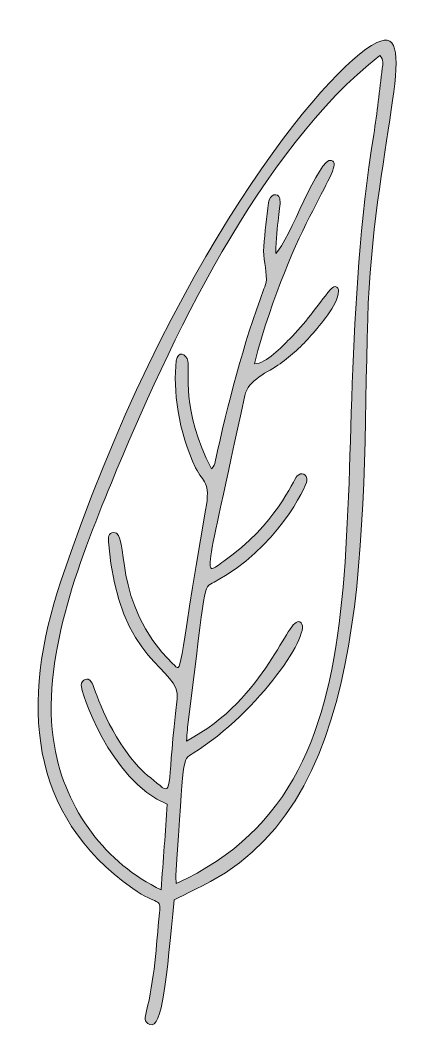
# Model space of a CAD drawing. Header units: millimetres. Extents: x 144 to 2414, y 783 to 2729.
# Drawn here: x 640.1 to 708.8, y 1025.4 to 1197.5 of the extents above; entities that cross this region are included whole.
import ezdxf

# ---------------------------------------------------------------- set-up
doc = ezdxf.new("R2010")
doc.units = ezdxf.units.MM
doc.header["$MEASUREMENT"] = 0
doc.layers.add('Слой 1', color=7, linetype='Continuous', lineweight=0)

msp = doc.modelspace()

# ---------------------------------------------------------------- hatches: boundary and pattern name
at = {"layer": 'Слой 1', "true_color": 0x000000, "transparency": 33554687}
h = msp.add_hatch(color=18, dxfattribs=at)
h.dxf.hatch_style = 2
edge = h.paths.add_edge_path()
edge.add_spline(control_points=[(674.88, 1105.3), (683.75, 1111.39), (686.68, 1119.08), (687.38, 1119.81), (688.05, 1120.51), (689.17, 1120.18), (689.03, 1118.96), (688.93, 1118.02), (683.83, 1107.27), (673.23, 1101.71), (671.15, 1100.63), (671.88, 1101.83), (668.82, 1078.22), (668.68, 1077.12), (668.62, 1076), (668.48, 1074.61), (682.38, 1081.87), (685.68, 1096), (687.85, 1094.92), (690.42, 1093.65), (680.87, 1079.52), (669.66, 1072.55), (667.58, 1071.26), (668.15, 1072.2), (666.68, 1051.73), (666.66, 1051.3), (666.72, 1050.87), (666.74, 1050.3), (706.63, 1068.53), (690.97, 1118.67), (700.43, 1178.01), (701.02, 1181.76), (701.45, 1185.55), (701.89, 1189.32), (701.98, 1190), (702.2, 1190.79), (701.45, 1191.49), (680.89, 1175.32), (665.66, 1142.83), (655.69, 1118.65), (650.02, 1104.89), (643.52, 1088.23), (645.96, 1073.83), (647.84, 1062.76), (654.87, 1053.73), (664.17, 1049.22), (664.54, 1054.34), (664.89, 1059.09), (665.23, 1063.82), (655.32, 1067.94), (650.41, 1083.31), (650.53, 1084.15), (650.65, 1085.03), (651.65, 1085.64), (652.26, 1084.7), (652.9, 1083.72), (654.61, 1076.79), (659.91, 1070.65), (661.09, 1069.29), (662.58, 1068.17), (663.99, 1067), (666.25, 1065.09), (665.13, 1067.72), (666.93, 1081.79), (667.62, 1087.21), (656.81, 1087.41), (655.2, 1108.6), (655.14, 1109.29), (655.14, 1110.07), (656.08, 1110.15), (658.85, 1110.37), (655.55, 1098.06), (666.13, 1087.84), (667.97, 1086.07), (666.72, 1085.39), (671.76, 1113.96), (672.66, 1119.1), (671.35, 1118.47), (670.05, 1121.2), (667.13, 1127.24), (666.13, 1134.66), (666.76, 1139.43), (667.01, 1141.24), (668.48, 1140.69), (668.74, 1139.39), (669.05, 1137.76), (667.54, 1130.99), (672.74, 1121.04), (673.21, 1121.49), (673.31, 1121.85), (673.39, 1122.22), (675.57, 1132.19), (678.14, 1142.18), (681.71, 1151.7), (681.89, 1152.21), (682.1, 1152.72), (682.12, 1153.27), (682.18, 1155.15), (681.5, 1156.94), (681.67, 1158.9), (681.87, 1161.39), (682.18, 1163.9), (682.46, 1166.38), (682.63, 1167.89), (684.16, 1168.2), (684.4, 1167.14), (684.71, 1165.87), (683.75, 1162.73), (683.75, 1157.76), (686.01, 1159.82), (691.09, 1174.36), (693.23, 1173.62), (695.86, 1172.71), (686.44, 1163.2), (680.08, 1138.94), (682.18, 1138.94), (684.73, 1141.83), (686.07, 1143.14), (688.72, 1145.73), (690.72, 1148.81), (693.07, 1151.6), (693.29, 1151.85), (693.56, 1152.13), (693.88, 1152.11), (694.23, 1152.07), (694.45, 1151.68), (694.43, 1151.32), (694.25, 1148.79), (691.35, 1145.65), (689.78, 1143.81), (688.21, 1141.98), (686.44, 1140.35), (684.46, 1138.94), (682.48, 1137.53), (678.98, 1136.19), (678.43, 1133.52), (671.51, 1100.89), (671.13, 1102.71), (674.88, 1105.3)], knot_values=[0, 0, 0, 0, 1, 1, 1, 2, 2, 2, 3, 3, 3, 4, 4, 4, 5, 5, 5, 6, 6, 6, 7, 7, 7, 8, 8, 8, 9, 9, 9, 10, 10, 10, 11, 11, 11, 12, 12, 12, 13, 13, 13, 14, 14, 14, 15, 15, 15, 16, 16, 16, 17, 17, 17, 18, 18, 18, 19, 19, 19, 20, 20, 20, 21, 21, 21, 22, 22, 22, 23, 23, 23, 24, 24, 24, 25, 25, 25, 26, 26, 26, 27, 27, 27, 28, 28, 28, 29, 29, 29, 30, 30, 30, 31, 31, 31, 32, 32, 32, 33, 33, 33, 34, 34, 34, 35, 35, 35, 36, 36, 36, 37, 37, 37, 38, 38, 38, 39, 39, 39, 40, 40, 40, 41, 41, 41, 42, 42, 42, 43, 43, 43, 44, 44, 44, 45, 45, 45, 46, 46, 46, 46], degree=3, periodic=0)
edge = h.paths.add_edge_path()
edge.add_spline(control_points=[(666.4, 1047.53), (665.09, 1034.36), (664.44, 1025.37), (662.24, 1026.26), (661.2, 1026.67), (661.42, 1027.57), (661.62, 1028.34), (663.05, 1033.91), (663.34, 1039.62), (663.89, 1045.29), (664.15, 1048.08), (663.66, 1046.39), (659.32, 1049.45), (641.5, 1062.05), (640.13, 1081.07), (647.07, 1101.85), (665.29, 1156.41), (692.23, 1189.45), (700.94, 1193.69), (708.81, 1197.52), (700.22, 1174.99), (699.41, 1146.63), (698.35, 1110.62), (700.67, 1065.74), (672.61, 1050.65), (670.62, 1049.61), (668.6, 1048.63), (666.4, 1047.53)], knot_values=[0, 0, 0, 0, 1, 1, 1, 2, 2, 2, 3, 3, 3, 4, 4, 4, 5, 5, 5, 6, 6, 6, 7, 7, 7, 8, 8, 8, 9, 9, 9, 9], degree=3, periodic=0)

# ---------------------------------------------------------------- linework, layer by layer
at = {"layer": 'Слой 1'}
for points, knots in [([(666.4, 1047.53), (665.09, 1034.36), (664.44, 1025.37), (662.24, 1026.26), (661.2, 1026.67), (661.42, 1027.57), (661.62, 1028.34), (663.05, 1033.91), (663.34, 1039.62), (663.89, 1045.29), (664.15, 1048.08), (663.66, 1046.39), (659.32, 1049.45), (641.5, 1062.05), (640.13, 1081.07), (647.07, 1101.85), (665.29, 1156.41), (692.23, 1189.45), (700.94, 1193.69), (708.81, 1197.52), (700.22, 1174.99), (699.41, 1146.63), (698.35, 1110.62), (700.67, 1065.74), (672.61, 1050.65), (670.62, 1049.61), (668.6, 1048.63), (666.4, 1047.53)], [0, 0, 0, 0, 1, 1, 1, 2, 2, 2, 3, 3, 3, 4, 4, 4, 5, 5, 5, 6, 6, 6, 7, 7, 7, 8, 8, 8, 9, 9, 9, 9]), ([(674.88, 1105.3), (683.75, 1111.39), (686.68, 1119.08), (687.38, 1119.81), (688.05, 1120.51), (689.17, 1120.18), (689.03, 1118.96), (688.93, 1118.02), (683.83, 1107.27), (673.23, 1101.71), (671.15, 1100.63), (671.88, 1101.83), (668.82, 1078.22), (668.68, 1077.12), (668.62, 1076), (668.48, 1074.61), (682.38, 1081.87), (685.68, 1096), (687.85, 1094.92), (690.42, 1093.65), (680.87, 1079.52), (669.66, 1072.55), (667.58, 1071.26), (668.15, 1072.2), (666.68, 1051.73), (666.66, 1051.3), (666.72, 1050.87), (666.74, 1050.3), (706.63, 1068.53), (690.97, 1118.67), (700.43, 1178.01), (701.02, 1181.76), (701.45, 1185.55), (701.89, 1189.32), (701.98, 1190), (702.2, 1190.79), (701.45, 1191.49), (680.89, 1175.32), (665.66, 1142.83), (655.69, 1118.65), (650.02, 1104.89), (643.52, 1088.23), (645.96, 1073.83), (647.84, 1062.76), (654.87, 1053.73), (664.17, 1049.22), (664.54, 1054.34), (664.89, 1059.09), (665.23, 1063.82), (655.32, 1067.94), (650.41, 1083.31), (650.53, 1084.15), (650.65, 1085.03), (651.65, 1085.64), (652.26, 1084.7), (652.9, 1083.72), (654.61, 1076.79), (659.91, 1070.65), (661.09, 1069.29), (662.58, 1068.17), (663.99, 1067), (666.25, 1065.09), (665.13, 1067.72), (666.93, 1081.79), (667.62, 1087.21), (656.81, 1087.41), (655.2, 1108.6), (655.14, 1109.29), (655.14, 1110.07), (656.08, 1110.15), (658.85, 1110.37), (655.55, 1098.06), (666.13, 1087.84), (667.97, 1086.07), (666.72, 1085.39), (671.76, 1113.96), (672.66, 1119.1), (671.35, 1118.47), (670.05, 1121.2), (667.13, 1127.24), (666.13, 1134.66), (666.76, 1139.43), (667.01, 1141.24), (668.48, 1140.69), (668.74, 1139.39), (669.05, 1137.76), (667.54, 1130.99), (672.74, 1121.04), (673.21, 1121.49), (673.31, 1121.85), (673.39, 1122.22), (675.57, 1132.19), (678.14, 1142.18), (681.71, 1151.7), (681.89, 1152.21), (682.1, 1152.72), (682.12, 1153.27), (682.18, 1155.15), (681.5, 1156.94), (681.67, 1158.9), (681.87, 1161.39), (682.18, 1163.9), (682.46, 1166.38), (682.63, 1167.89), (684.16, 1168.2), (684.4, 1167.14), (684.71, 1165.87), (683.75, 1162.73), (683.75, 1157.76), (686.01, 1159.82), (691.09, 1174.36), (693.23, 1173.62), (695.86, 1172.71), (686.44, 1163.2), (680.08, 1138.94), (682.18, 1138.94), (684.73, 1141.83), (686.07, 1143.14), (688.72, 1145.73), (690.72, 1148.81), (693.07, 1151.6), (693.29, 1151.85), (693.56, 1152.13), (693.88, 1152.11), (694.23, 1152.07), (694.45, 1151.68), (694.43, 1151.32), (694.25, 1148.79), (691.35, 1145.65), (689.78, 1143.81), (688.21, 1141.98), (686.44, 1140.35), (684.46, 1138.94), (682.48, 1137.53), (678.98, 1136.19), (678.43, 1133.52), (671.51, 1100.89), (671.13, 1102.71), (674.88, 1105.3)], [0, 0, 0, 0, 1, 1, 1, 2, 2, 2, 3, 3, 3, 4, 4, 4, 5, 5, 5, 6, 6, 6, 7, 7, 7, 8, 8, 8, 9, 9, 9, 10, 10, 10, 11, 11, 11, 12, 12, 12, 13, 13, 13, 14, 14, 14, 15, 15, 15, 16, 16, 16, 17, 17, 17, 18, 18, 18, 19, 19, 19, 20, 20, 20, 21, 21, 21, 22, 22, 22, 23, 23, 23, 24, 24, 24, 25, 25, 25, 26, 26, 26, 27, 27, 27, 28, 28, 28, 29, 29, 29, 30, 30, 30, 31, 31, 31, 32, 32, 32, 33, 33, 33, 34, 34, 34, 35, 35, 35, 36, 36, 36, 37, 37, 37, 38, 38, 38, 39, 39, 39, 40, 40, 40, 41, 41, 41, 42, 42, 42, 43, 43, 43, 44, 44, 44, 45, 45, 45, 46, 46, 46, 46])]:
    msp.add_open_spline(points, degree=3, knots=knots, dxfattribs=at)

doc.saveas('drawing.dxf')
